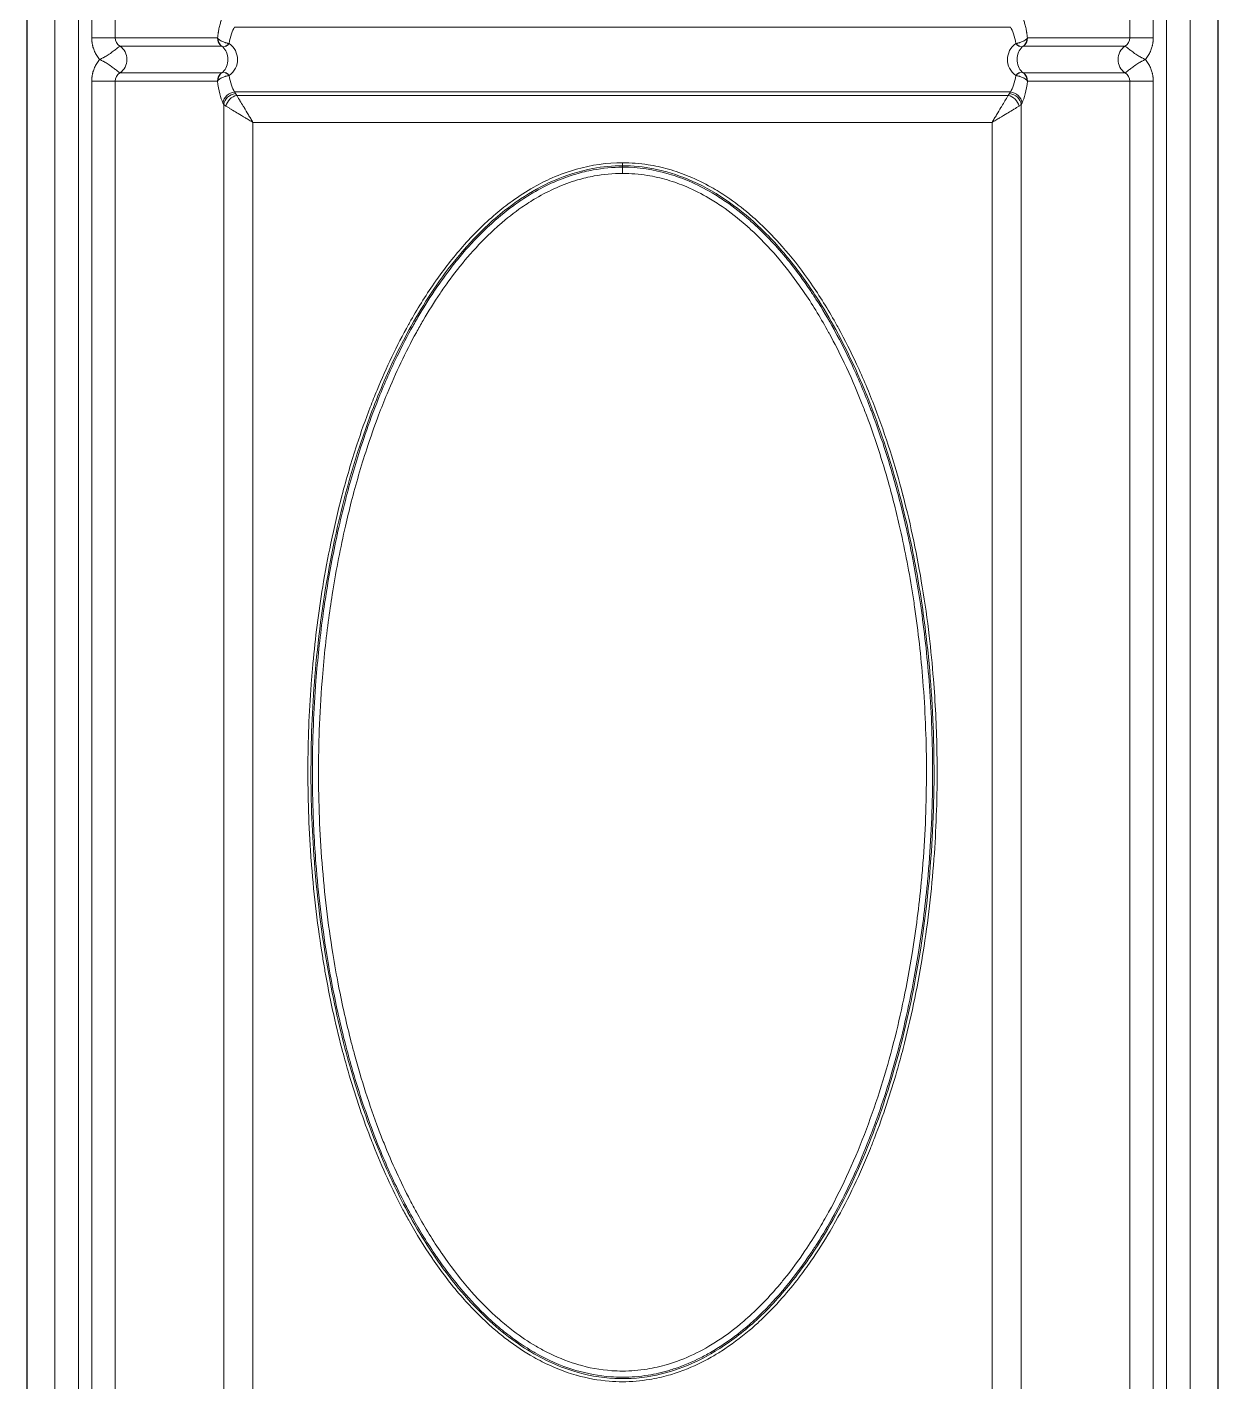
# Model space of a CAD drawing. Header units: millimetres. Extents: x 0 to 1486, y 0 to 1051.
# Drawn here: x 987.04 to 1016.74, y 304.63 to 338.41 of the extents above; entities that cross this region are included whole.
import ezdxf

# ---------------------------------------------------------------- set-up
doc = ezdxf.new("R2010")
doc.units = ezdxf.units.MM
doc.header["$LTSCALE"] = 1.25
doc.layers.add('Sichtbare Kanten(DIN)', color=7, linetype='Continuous', lineweight=25, true_color=0x262659)
doc.layers.add('Sichtbare tangentiale Kanten(DIN)', color=7, linetype='Continuous', lineweight=15, true_color=0x1a1a3e)

msp = doc.modelspace()

# ---------------------------------------------------------------- linework, layer by layer
at = {"layer": 'Sichtbare Kanten(DIN)'}
for p, q in [((987.038, 298.796), (987.038, 411.92)), ((1016.738, 411.92), (1016.738, 298.796))]:
    msp.add_line(p, q, dxfattribs=at)
for centre, major_axis, ratio, start_param, end_param in [((992.03, 338.136), (0, -0.25), 0.970296, 4.712396, 5.654914), ((1011.747, 338.136), (0, -0.25), 0.970296, 0.628271, 1.570789), ((992.077, 338.105), (-0.169, -0.184), 0.314992, 0.703155, 1.240368), ((1011.699, 338.105), (0.169, -0.184), 0.314992, 5.042817, 5.580031), ((992.03, 337.061), (0, -0.25), 0.970296, 3.769864, 4.712382), ((992.077, 337.092), (0.169, -0.184), 0.314992, 1.901224, 2.441847), ((1011.699, 337.092), (-0.169, -0.184), 0.314992, 3.841338, 4.381961), ((1011.747, 337.061), (0, -0.25), 0.970296, 1.570803, 2.513321)]:
    msp.add_ellipse(centre, major_axis=major_axis, ratio=ratio, start_param=start_param, end_param=end_param, dxfattribs=at)
at = {"layer": 'Sichtbare tangentiale Kanten(DIN)'}
for p, q in [((987.732, 299.49), (987.732, 411.227)), ((988.323, 299.49), (988.323, 411.227)), ((1015.454, 299.49), (1015.454, 411.227)), ((1016.045, 299.49), (1016.045, 411.227)), ((988.651, 338.136), (988.651, 372.581)), ((989.233, 338.136), (989.233, 372.581)), ((1014.544, 338.136), (1014.544, 372.581)), ((1015.126, 338.136), (1015.126, 372.581)), ((988.651, 338.136), (989.233, 338.136)), ((989.233, 338.136), (991.787, 338.136)), ((992.214, 338.406), (1011.562, 338.406)), ((1014.544, 338.136), (1011.989, 338.136)), ((1015.126, 338.136), (1014.544, 338.136)), ((989.354, 337.933), (991.887, 337.933)), ((1014.423, 337.933), (1011.889, 337.933)), ((991.887, 337.263), (989.354, 337.263)), ((1011.889, 337.263), (1014.423, 337.263)), ((989.233, 337.061), (988.651, 337.061)), ((988.651, 300.979), (988.651, 337.061)), ((989.233, 300.979), (989.233, 337.061)), ((991.787, 337.061), (989.233, 337.061)), ((992.214, 336.79), (1011.562, 336.79)), ((992.236, 336.747), (992.214, 336.79)), ((1011.541, 336.747), (1011.562, 336.79)), ((1011.989, 337.061), (1014.544, 337.061)), ((1014.544, 337.061), (1015.126, 337.061)), ((1014.544, 300.979), (1014.544, 337.061)), ((1015.126, 300.979), (1015.126, 337.061)), ((991.945, 336.478), (991.923, 336.52)), ((991.945, 303.691), (991.945, 336.478)), ((992.268, 336.704), (1011.508, 336.704)), ((1011.832, 336.478), (1011.853, 336.52)), ((1011.832, 303.691), (1011.832, 336.478)), ((992.672, 336.03), (1011.104, 336.03)), ((992.672, 303.691), (992.672, 336.03)), ((1011.104, 303.691), (1011.104, 336.03)), ((1001.888, 335.025), (1001.888, 334.949)), ((1001.888, 334.949), (1001.888, 334.913)), ((1001.888, 334.913), (1001.888, 334.759))]:
    msp.add_line(p, q, dxfattribs=at)
for centre, start, end in [((989.118, 337.598), 305.1797, 54.8203), ((1014.659, 337.598), 125.1797, 234.8203)]:
    msp.add_arc(centre, 0.41, start, end, dxfattribs=at)
for centre, major_axis, ratio, start_param, end_param in [((989.527, 338.136), (-0.294, 0), 0.850826, 0.000149, 0.942731), ((992.346, 337.598), (0, 0.9), 0.332438, 0.455273, 1.114572), ((1011.431, 337.598), (0, 0.9), 0.332438, 5.168614, 5.827913), ((1014.25, 338.136), (0.294, 0), 0.850826, 5.340455, 6.283036), ((992.077, 338.105), (-0.169, -0.184), 0.314992, 0.165941, 0.703155), ((1011.699, 338.105), (0.169, -0.184), 0.314992, 5.580031, 6.117244), ((989.527, 337.061), (0.294, 0), 0.850826, 2.198862, 3.141444), ((992.077, 337.092), (-0.169, 0.184), 0.314992, 5.58344, 6.117244), ((992.346, 337.598), (0, 0.9), 0.332438, 2.027023, 2.68632), ((1011.431, 337.598), (0, 0.9), 0.332438, 3.596865, 4.256163), ((1011.699, 337.092), (0.169, 0.184), 0.314992, 0.165941, 0.699745), ((1014.25, 337.061), (-0.294, 0), 0.850826, 3.141742, 4.084323), ((992.054, 337.595), (-0.001, 1.197), 0.249407, 2.033422, 2.685728), ((992.214, 336.52), (-0.267, -0.136), 0.876427, 4.292601, 5.756816), ((1011.562, 336.52), (0.267, -0.136), 0.876427, 0.526369, 1.990584), ((1011.723, 337.595), (0.001, 1.197), 0.249407, 3.597457, 4.249764), ((992.236, 336.478), (-0.267, -0.136), 0.876427, 4.292601, 5.756816), ((992.726, 336.531), (-0.803, 0), 0.281851, 0.234549, 0.438861), ((992.268, 336.434), (-0.212, -0.212), 0.822157, 4.024283, 5.400495), ((992.761, 336.799), (-0.539, 0), 0.439726, 0.219686, 0.413587), ((1011.015, 336.799), (0.539, 0), 0.439726, 5.869599, 6.063499), ((1011.508, 336.434), (0.212, -0.212), 0.822157, 0.88269, 2.258902), ((1011.541, 336.478), (0.267, -0.136), 0.876427, 0.526369, 1.990584), ((1011.051, 336.531), (0.803, 0), 0.281851, 5.844325, 6.048636)]:
    msp.add_ellipse(centre, major_axis=major_axis, ratio=ratio, start_param=start_param, end_param=end_param, dxfattribs=at)
for points, knots in [([(991.787, 338.136), (991.79, 338.16), (991.793, 338.183), (991.797, 338.206), (991.8, 338.229), (991.803, 338.251), (991.807, 338.272), (991.808, 338.28), (991.81, 338.288), (991.811, 338.296), (991.813, 338.309), (991.816, 338.322), (991.818, 338.335), (991.822, 338.356), (991.827, 338.376), (991.831, 338.395), (991.835, 338.414), (991.84, 338.433), (991.844, 338.451), (991.849, 338.47), (991.854, 338.487), (991.858, 338.504), (991.863, 338.521), (991.868, 338.538), (991.874, 338.553), (991.876, 338.561), (991.878, 338.568), (991.881, 338.575), (991.884, 338.583), (991.886, 338.591), (991.889, 338.599), (991.895, 338.613), (991.9, 338.627), (991.906, 338.639), (991.911, 338.652), (991.917, 338.664), (991.923, 338.676)], [-7.0667013, -7.0667013, -7.0667013, -7.0667013, -6.9851631, -6.9851631, -6.9851631, -6.9063529, -6.9063529, -6.9063529, -6.8774267, -6.8774267, -6.8774267, -6.8275427, -6.8275427, -6.8275427, -6.7487325, -6.7487325, -6.7487325, -6.6699223, -6.6699223, -6.6699223, -6.5911121, -6.5911121, -6.5911121, -6.5123019, -6.5123019, -6.5123019, -6.4763893, -6.4763893, -6.4763893, -6.4334917, -6.4334917, -6.4334917, -6.3546815, -6.3546815, -6.3546815, -6.2758713, -6.2758713, -6.2758713, -6.2758713]), ([(1011.989, 338.136), (1011.986, 338.16), (1011.983, 338.183), (1011.98, 338.206), (1011.977, 338.229), (1011.973, 338.251), (1011.969, 338.272), (1011.968, 338.28), (1011.967, 338.288), (1011.965, 338.296), (1011.963, 338.309), (1011.961, 338.322), (1011.958, 338.335), (1011.954, 338.356), (1011.95, 338.376), (1011.946, 338.395), (1011.941, 338.414), (1011.937, 338.433), (1011.932, 338.451), (1011.928, 338.47), (1011.923, 338.487), (1011.918, 338.504), (1011.913, 338.521), (1011.908, 338.538), (1011.903, 338.553), (1011.901, 338.561), (1011.898, 338.568), (1011.896, 338.575), (1011.893, 338.583), (1011.89, 338.591), (1011.887, 338.599), (1011.882, 338.613), (1011.876, 338.627), (1011.871, 338.639), (1011.865, 338.652), (1011.859, 338.664), (1011.853, 338.676)], [-3.2514067, -3.2514067, -3.2514067, -3.2514067, -3.1698686, -3.1698686, -3.1698686, -3.0910584, -3.0910584, -3.0910584, -3.0621321, -3.0621321, -3.0621321, -3.0122481, -3.0122481, -3.0122481, -2.9334379, -2.9334379, -2.9334379, -2.8546277, -2.8546277, -2.8546277, -2.7758175, -2.7758175, -2.7758175, -2.6970073, -2.6970073, -2.6970073, -2.6610947, -2.6610947, -2.6610947, -2.6181971, -2.6181971, -2.6181971, -2.5393869, -2.5393869, -2.5393869, -2.4605767, -2.4605767, -2.4605767, -2.4605767]), ([(988.848, 337.598), (988.821, 337.63), (988.796, 337.664), (988.775, 337.7), (988.765, 337.716), (988.755, 337.733), (988.746, 337.75), (988.737, 337.767), (988.729, 337.784), (988.721, 337.801), (988.706, 337.837), (988.693, 337.873), (988.682, 337.909), (988.68, 337.919), (988.677, 337.928), (988.675, 337.937), (988.672, 337.946), (988.67, 337.956), (988.668, 337.965), (988.664, 337.984), (988.661, 338.003), (988.659, 338.021), (988.658, 338.026), (988.657, 338.031), (988.657, 338.036), (988.655, 338.05), (988.654, 338.064), (988.653, 338.078), (988.651, 338.097), (988.651, 338.116), (988.651, 338.136)], [-3.2766607, -3.2766607, -3.2766607, -3.2766607, -3.1517855, -3.1517855, -3.1517855, -3.0941284, -3.0941284, -3.0941284, -3.0364714, -3.0364714, -3.0364714, -2.9211572, -2.9211572, -2.9211572, -2.892329, -2.892329, -2.892329, -2.8635001, -2.8635001, -2.8635001, -2.805843, -2.805843, -2.805843, -2.7914284, -2.7914284, -2.7914284, -2.748186, -2.748186, -2.748186, -2.6905289, -2.6905289, -2.6905289, -2.6905289]), ([(992.077, 337.995), (992.07, 337.996), (992.063, 337.997), (992.056, 337.999), (992.049, 338.001), (992.041, 338.002), (992.034, 338.004), (992.019, 338.008), (992.003, 338.012), (991.988, 338.017), (991.982, 338.019), (991.977, 338.021), (991.971, 338.022), (991.946, 338.031), (991.921, 338.041), (991.898, 338.052), (991.888, 338.056), (991.879, 338.061), (991.87, 338.066), (991.853, 338.075), (991.839, 338.085), (991.827, 338.094), (991.823, 338.097), (991.82, 338.099), (991.817, 338.102), (991.811, 338.107), (991.807, 338.111), (991.802, 338.116), (991.799, 338.119), (991.796, 338.123), (991.794, 338.126), (991.791, 338.129), (991.789, 338.132), (991.787, 338.136)], [0, 0, 0, 0, 0.0254049, 0.0254049, 0.0254049, 0.0508108, 0.0508108, 0.0508108, 0.1015565, 0.1015565, 0.1015565, 0.1196967, 0.1196967, 0.1196967, 0.2030972, 0.2030972, 0.2030972, 0.2393934, 0.2393934, 0.2393934, 0.3046278, 0.3046278, 0.3046278, 0.3227865, 0.3227865, 0.3227865, 0.3553827, 0.3553827, 0.3553827, 0.380761, 0.380761, 0.380761, 0.4061752, 0.4061752, 0.4061752, 0.4061752]), ([(1011.699, 337.995), (1011.706, 337.996), (1011.713, 337.997), (1011.721, 337.999), (1011.728, 338.001), (1011.735, 338.002), (1011.743, 338.004), (1011.758, 338.008), (1011.773, 338.012), (1011.789, 338.017), (1011.794, 338.019), (1011.799, 338.021), (1011.805, 338.022), (1011.83, 338.031), (1011.855, 338.041), (1011.878, 338.052), (1011.888, 338.056), (1011.898, 338.061), (1011.907, 338.066), (1011.923, 338.075), (1011.938, 338.085), (1011.95, 338.094), (1011.953, 338.097), (1011.957, 338.099), (1011.96, 338.102), (1011.965, 338.107), (1011.97, 338.111), (1011.974, 338.116), (1011.977, 338.119), (1011.98, 338.123), (1011.983, 338.126), (1011.985, 338.129), (1011.988, 338.132), (1011.989, 338.136)], [0, 0, 0, 0, 0.0254049, 0.0254049, 0.0254049, 0.0508108, 0.0508108, 0.0508108, 0.1015565, 0.1015565, 0.1015565, 0.1196967, 0.1196967, 0.1196967, 0.2030972, 0.2030972, 0.2030972, 0.2393934, 0.2393934, 0.2393934, 0.3046278, 0.3046278, 0.3046278, 0.3227865, 0.3227865, 0.3227865, 0.3553827, 0.3553827, 0.3553827, 0.380761, 0.380761, 0.380761, 0.4061752, 0.4061752, 0.4061752, 0.4061752]), ([(1014.929, 337.598), (1014.955, 337.63), (1014.98, 337.664), (1015.002, 337.7), (1015.012, 337.716), (1015.021, 337.733), (1015.03, 337.75), (1015.039, 337.767), (1015.048, 337.784), (1015.055, 337.801), (1015.071, 337.837), (1015.084, 337.873), (1015.094, 337.909), (1015.097, 337.919), (1015.099, 337.928), (1015.102, 337.937), (1015.104, 337.946), (1015.106, 337.956), (1015.108, 337.965), (1015.112, 337.984), (1015.115, 338.003), (1015.118, 338.021), (1015.119, 338.026), (1015.119, 338.031), (1015.12, 338.036), (1015.122, 338.05), (1015.123, 338.064), (1015.124, 338.078), (1015.125, 338.097), (1015.126, 338.116), (1015.126, 338.136)], [-3.2766607, -3.2766607, -3.2766607, -3.2766607, -3.1517855, -3.1517855, -3.1517855, -3.0941284, -3.0941284, -3.0941284, -3.0364714, -3.0364714, -3.0364714, -2.9211572, -2.9211572, -2.9211572, -2.892329, -2.892329, -2.892329, -2.8635001, -2.8635001, -2.8635001, -2.805843, -2.805843, -2.805843, -2.7914284, -2.7914284, -2.7914284, -2.748186, -2.748186, -2.748186, -2.6905289, -2.6905289, -2.6905289, -2.6905289]), ([(988.848, 337.598), (988.856, 337.602), (988.864, 337.606), (988.872, 337.61), (988.88, 337.614), (988.888, 337.618), (988.896, 337.622), (988.908, 337.628), (988.92, 337.634), (988.932, 337.64), (988.936, 337.642), (988.939, 337.644), (988.943, 337.646), (988.974, 337.663), (989.004, 337.681), (989.033, 337.698), (989.052, 337.71), (989.071, 337.722), (989.088, 337.734), (989.124, 337.758), (989.157, 337.781), (989.187, 337.803), (989.216, 337.825), (989.242, 337.846), (989.265, 337.864), (989.276, 337.873), (989.286, 337.882), (989.296, 337.89), (989.31, 337.901), (989.322, 337.911), (989.331, 337.918), (989.332, 337.919), (989.334, 337.92), (989.335, 337.921), (989.338, 337.923), (989.341, 337.926), (989.344, 337.927), (989.346, 337.929), (989.348, 337.93), (989.349, 337.931), (989.351, 337.932), (989.353, 337.933), (989.354, 337.933)], [0.0000018, 0.0000018, 0.0000018, 0.0000018, 0.0268301, 0.0268301, 0.0268301, 0.0536139, 0.0536139, 0.0536139, 0.0944941, 0.0944941, 0.0944941, 0.1069617, 0.1069617, 0.1069617, 0.2128887, 0.2128887, 0.2128887, 0.2834824, 0.2834824, 0.2834824, 0.4259362, 0.4259362, 0.4259362, 0.5691416, 0.5691416, 0.5691416, 0.6408893, 0.6408893, 0.6408893, 0.7493351, 0.7493351, 0.7493351, 0.7629386, 0.7629386, 0.7629386, 0.8043629, 0.8043629, 0.8043629, 0.8320689, 0.8320689, 0.8320689, 0.8598371, 0.8598371, 0.8598371, 0.8598371]), ([(991.92, 337.914), (991.917, 337.917), (991.914, 337.919), (991.911, 337.922), (991.907, 337.925), (991.903, 337.928), (991.899, 337.93), (991.897, 337.931), (991.895, 337.931), (991.893, 337.932), (991.891, 337.933), (991.889, 337.933), (991.887, 337.933)], [0, 0, 0, 0, 0.01437808, 0.01437808, 0.01437808, 0.03394428, 0.03394428, 0.03394428, 0.04321092, 0.04321092, 0.04321092, 0.05759339, 0.05759339, 0.05759339, 0.05759339]), ([(991.92, 337.282), (991.961, 337.321), (992.024, 337.419), (992.056, 337.602), (992.022, 337.782), (991.959, 337.877), (991.92, 337.914)], [0, 0, 0, 0, 0.1876708, 0.368308, 0.5520786, 0.7303076, 0.7303076, 0.7303076, 0.7303076]), ([(992.077, 337.202), (992.145, 337.251), (992.251, 337.373), (992.306, 337.601), (992.249, 337.827), (992.144, 337.947), (992.077, 337.995)], [0, 0, 0, 0, 0.2404877, 0.4809753, 0.7173439, 0.9537124, 0.9537124, 0.9537124, 0.9537124]), ([(1011.699, 337.202), (1011.631, 337.251), (1011.526, 337.373), (1011.47, 337.601), (1011.528, 337.827), (1011.632, 337.947), (1011.699, 337.995)], [0, 0, 0, 0, 0.2404877, 0.4809753, 0.7173439, 0.9537124, 0.9537124, 0.9537124, 0.9537124]), ([(1011.857, 337.282), (1011.815, 337.321), (1011.753, 337.419), (1011.721, 337.602), (1011.755, 337.782), (1011.817, 337.877), (1011.857, 337.914)], [0, 0, 0, 0, 0.1876708, 0.368308, 0.5520786, 0.7303076, 0.7303076, 0.7303076, 0.7303076]), ([(1011.857, 337.914), (1011.859, 337.917), (1011.862, 337.919), (1011.865, 337.922), (1011.869, 337.925), (1011.874, 337.928), (1011.878, 337.93), (1011.88, 337.931), (1011.882, 337.931), (1011.883, 337.932), (1011.886, 337.933), (1011.888, 337.933), (1011.889, 337.933)], [0, 0, 0, 0, 0.01437808, 0.01437808, 0.01437808, 0.03394428, 0.03394428, 0.03394428, 0.04321092, 0.04321092, 0.04321092, 0.05759339, 0.05759339, 0.05759339, 0.05759339]), ([(1014.929, 337.598), (1014.92, 337.602), (1014.912, 337.606), (1014.904, 337.61), (1014.896, 337.614), (1014.888, 337.618), (1014.88, 337.622), (1014.868, 337.628), (1014.856, 337.634), (1014.844, 337.64), (1014.841, 337.642), (1014.837, 337.644), (1014.833, 337.646), (1014.802, 337.663), (1014.772, 337.681), (1014.744, 337.698), (1014.724, 337.71), (1014.706, 337.722), (1014.688, 337.734), (1014.652, 337.758), (1014.619, 337.781), (1014.59, 337.803), (1014.56, 337.825), (1014.534, 337.846), (1014.512, 337.864), (1014.5, 337.873), (1014.49, 337.882), (1014.481, 337.89), (1014.467, 337.901), (1014.455, 337.911), (1014.445, 337.918), (1014.444, 337.919), (1014.443, 337.92), (1014.442, 337.921), (1014.438, 337.923), (1014.435, 337.926), (1014.432, 337.927), (1014.43, 337.929), (1014.429, 337.93), (1014.427, 337.931), (1014.425, 337.932), (1014.424, 337.933), (1014.423, 337.933)], [0.0000018, 0.0000018, 0.0000018, 0.0000018, 0.0268301, 0.0268301, 0.0268301, 0.0536139, 0.0536139, 0.0536139, 0.0944941, 0.0944941, 0.0944941, 0.1069617, 0.1069617, 0.1069617, 0.2128887, 0.2128887, 0.2128887, 0.2834824, 0.2834824, 0.2834824, 0.4259362, 0.4259362, 0.4259362, 0.5691416, 0.5691416, 0.5691416, 0.6408893, 0.6408893, 0.6408893, 0.7493351, 0.7493351, 0.7493351, 0.7629386, 0.7629386, 0.7629386, 0.8043629, 0.8043629, 0.8043629, 0.8320689, 0.8320689, 0.8320689, 0.8598371, 0.8598371, 0.8598371, 0.8598371]), ([(988.848, 337.598), (988.821, 337.566), (988.796, 337.532), (988.775, 337.497), (988.765, 337.48), (988.755, 337.464), (988.746, 337.447), (988.737, 337.43), (988.729, 337.412), (988.721, 337.395), (988.706, 337.36), (988.693, 337.324), (988.682, 337.287), (988.68, 337.278), (988.677, 337.268), (988.675, 337.259), (988.672, 337.25), (988.67, 337.241), (988.668, 337.231), (988.664, 337.213), (988.661, 337.194), (988.659, 337.175), (988.658, 337.17), (988.657, 337.165), (988.657, 337.161), (988.655, 337.146), (988.654, 337.132), (988.653, 337.118), (988.651, 337.099), (988.651, 337.08), (988.651, 337.061)], [-0.5861318, -0.5861318, -0.5861318, -0.5861318, -0.4612566, -0.4612566, -0.4612566, -0.4035995, -0.4035995, -0.4035995, -0.3459425, -0.3459425, -0.3459425, -0.2306283, -0.2306283, -0.2306283, -0.2018002, -0.2018002, -0.2018002, -0.1729712, -0.1729712, -0.1729712, -0.1153142, -0.1153142, -0.1153142, -0.1008995, -0.1008995, -0.1008995, -0.0576571, -0.0576571, -0.0576571, 0, 0, 0, 0]), ([(989.354, 337.263), (989.349, 337.265), (989.343, 337.27), (989.335, 337.276), (989.334, 337.276), (989.332, 337.277), (989.331, 337.278), (989.322, 337.286), (989.31, 337.295), (989.296, 337.307), (989.286, 337.314), (989.276, 337.323), (989.265, 337.332), (989.242, 337.35), (989.216, 337.371), (989.187, 337.393), (989.157, 337.415), (989.124, 337.438), (989.088, 337.462), (989.071, 337.474), (989.052, 337.486), (989.033, 337.498), (989.004, 337.516), (988.974, 337.533), (988.943, 337.55), (988.94, 337.552), (988.936, 337.554), (988.932, 337.556), (988.905, 337.571), (988.876, 337.585), (988.848, 337.598)], [0, 0, 0, 0, 0.0968985, 0.0968985, 0.0968985, 0.1104843, 0.1104843, 0.1104843, 0.2190223, 0.2190223, 0.2190223, 0.2906956, 0.2906956, 0.2906956, 0.433902, 0.433902, 0.433902, 0.5763548, 0.5763548, 0.5763548, 0.646788, 0.646788, 0.646788, 0.7528855, 0.7528855, 0.7528855, 0.765343, 0.765343, 0.765343, 0.8598353, 0.8598353, 0.8598353, 0.8598353]), ([(1014.423, 337.263), (1014.427, 337.265), (1014.434, 337.27), (1014.442, 337.276), (1014.443, 337.276), (1014.444, 337.277), (1014.445, 337.278), (1014.455, 337.286), (1014.467, 337.295), (1014.481, 337.307), (1014.49, 337.314), (1014.5, 337.323), (1014.512, 337.332), (1014.534, 337.35), (1014.56, 337.371), (1014.59, 337.393), (1014.619, 337.415), (1014.652, 337.438), (1014.688, 337.462), (1014.706, 337.474), (1014.725, 337.486), (1014.744, 337.498), (1014.772, 337.516), (1014.802, 337.533), (1014.833, 337.55), (1014.837, 337.552), (1014.841, 337.554), (1014.844, 337.556), (1014.872, 337.571), (1014.9, 337.585), (1014.929, 337.598)], [0, 0, 0, 0, 0.0968985, 0.0968985, 0.0968985, 0.1104843, 0.1104843, 0.1104843, 0.2190223, 0.2190223, 0.2190223, 0.2906956, 0.2906956, 0.2906956, 0.433902, 0.433902, 0.433902, 0.5763548, 0.5763548, 0.5763548, 0.646788, 0.646788, 0.646788, 0.7528855, 0.7528855, 0.7528855, 0.765343, 0.765343, 0.765343, 0.8598353, 0.8598353, 0.8598353, 0.8598353]), ([(1014.929, 337.598), (1014.955, 337.566), (1014.98, 337.532), (1015.002, 337.497), (1015.012, 337.48), (1015.021, 337.464), (1015.03, 337.447), (1015.039, 337.43), (1015.048, 337.412), (1015.055, 337.395), (1015.071, 337.36), (1015.084, 337.324), (1015.094, 337.287), (1015.097, 337.278), (1015.099, 337.268), (1015.102, 337.259), (1015.104, 337.25), (1015.106, 337.241), (1015.108, 337.231), (1015.112, 337.213), (1015.115, 337.194), (1015.118, 337.175), (1015.119, 337.17), (1015.119, 337.165), (1015.12, 337.161), (1015.122, 337.146), (1015.123, 337.132), (1015.124, 337.118), (1015.125, 337.099), (1015.126, 337.08), (1015.126, 337.061)], [-0.5861318, -0.5861318, -0.5861318, -0.5861318, -0.4612566, -0.4612566, -0.4612566, -0.4035995, -0.4035995, -0.4035995, -0.3459425, -0.3459425, -0.3459425, -0.2306283, -0.2306283, -0.2306283, -0.2018002, -0.2018002, -0.2018002, -0.1729712, -0.1729712, -0.1729712, -0.1153142, -0.1153142, -0.1153142, -0.1008995, -0.1008995, -0.1008995, -0.0576571, -0.0576571, -0.0576571, 0, 0, 0, 0]), ([(992.077, 337.202), (992.07, 337.2), (992.063, 337.199), (992.056, 337.197), (992.049, 337.196), (992.041, 337.194), (992.034, 337.192), (992.019, 337.188), (992.003, 337.184), (991.988, 337.179), (991.982, 337.178), (991.977, 337.176), (991.971, 337.174), (991.946, 337.165), (991.921, 337.155), (991.898, 337.145), (991.888, 337.14), (991.879, 337.135), (991.87, 337.13), (991.853, 337.121), (991.839, 337.111), (991.827, 337.102), (991.823, 337.099), (991.82, 337.097), (991.817, 337.094), (991.811, 337.09), (991.807, 337.085), (991.802, 337.081), (991.799, 337.077), (991.796, 337.074), (991.794, 337.07), (991.791, 337.067), (991.789, 337.064), (991.787, 337.061)], [0, 0, 0, 0, 0.0254049, 0.0254049, 0.0254049, 0.0508108, 0.0508108, 0.0508108, 0.1015565, 0.1015565, 0.1015565, 0.1196902, 0.1196902, 0.1196902, 0.2030972, 0.2030972, 0.2030972, 0.2393804, 0.2393804, 0.2393804, 0.3046279, 0.3046279, 0.3046279, 0.32278, 0.32278, 0.32278, 0.3553827, 0.3553827, 0.3553827, 0.380761, 0.380761, 0.380761, 0.4061752, 0.4061752, 0.4061752, 0.4061752]), ([(991.92, 337.282), (991.917, 337.28), (991.914, 337.277), (991.911, 337.275), (991.907, 337.272), (991.903, 337.269), (991.899, 337.267), (991.897, 337.266), (991.895, 337.265), (991.893, 337.264), (991.891, 337.263), (991.889, 337.263), (991.887, 337.263)], [0, 0, 0, 0, 0.01437809, 0.01437809, 0.01437809, 0.03394247, 0.03394247, 0.03394247, 0.04321096, 0.04321096, 0.04321096, 0.05759344, 0.05759344, 0.05759344, 0.05759344]), ([(1011.699, 337.202), (1011.706, 337.2), (1011.713, 337.199), (1011.721, 337.197), (1011.728, 337.196), (1011.735, 337.194), (1011.743, 337.192), (1011.758, 337.188), (1011.773, 337.184), (1011.789, 337.179), (1011.794, 337.178), (1011.799, 337.176), (1011.805, 337.174), (1011.83, 337.165), (1011.855, 337.155), (1011.878, 337.145), (1011.888, 337.14), (1011.898, 337.135), (1011.907, 337.13), (1011.923, 337.121), (1011.938, 337.111), (1011.95, 337.102), (1011.953, 337.099), (1011.957, 337.097), (1011.96, 337.094), (1011.965, 337.09), (1011.97, 337.085), (1011.974, 337.081), (1011.977, 337.077), (1011.98, 337.074), (1011.983, 337.07), (1011.985, 337.067), (1011.988, 337.064), (1011.989, 337.061)], [0, 0, 0, 0, 0.0254049, 0.0254049, 0.0254049, 0.0508108, 0.0508108, 0.0508108, 0.1015565, 0.1015565, 0.1015565, 0.1196902, 0.1196902, 0.1196902, 0.2030972, 0.2030972, 0.2030972, 0.2393804, 0.2393804, 0.2393804, 0.3046279, 0.3046279, 0.3046279, 0.32278, 0.32278, 0.32278, 0.3553827, 0.3553827, 0.3553827, 0.380761, 0.380761, 0.380761, 0.4061752, 0.4061752, 0.4061752, 0.4061752]), ([(1011.857, 337.282), (1011.859, 337.28), (1011.862, 337.277), (1011.865, 337.275), (1011.869, 337.272), (1011.874, 337.269), (1011.878, 337.267), (1011.88, 337.266), (1011.882, 337.265), (1011.883, 337.264), (1011.886, 337.263), (1011.888, 337.263), (1011.889, 337.263)], [0, 0, 0, 0, 0.01437809, 0.01437809, 0.01437809, 0.03394247, 0.03394247, 0.03394247, 0.04321096, 0.04321096, 0.04321096, 0.05759344, 0.05759344, 0.05759344, 0.05759344]), ([(992.268, 336.704), (992.274, 336.695), (992.279, 336.685), (992.285, 336.675), (992.292, 336.665), (992.298, 336.654), (992.305, 336.643), (992.316, 336.624), (992.328, 336.604), (992.341, 336.583), (992.343, 336.579), (992.346, 336.574), (992.348, 336.57), (992.374, 336.527), (992.402, 336.481), (992.431, 336.432), (992.437, 336.423), (992.443, 336.413), (992.449, 336.403), (992.484, 336.344), (992.521, 336.283), (992.558, 336.22), (992.577, 336.189), (992.596, 336.157), (992.615, 336.126), (992.625, 336.11), (992.634, 336.094), (992.644, 336.078), (992.653, 336.062), (992.663, 336.046), (992.672, 336.03)], [0, 0, 0, 0, 0.0583903, 0.0583903, 0.0583903, 0.1166231, 0.1166231, 0.1166231, 0.213731, 0.213731, 0.213731, 0.233069, 0.233069, 0.233069, 0.4274621, 0.4274621, 0.4274621, 0.4661163, 0.4661163, 0.4661163, 0.6989275, 0.6989275, 0.6989275, 0.8156207, 0.8156207, 0.8156207, 0.8739806, 0.8739806, 0.8739806, 0.9322842, 0.9322842, 0.9322842, 0.9322842]), ([(1011.508, 336.704), (1011.503, 336.695), (1011.497, 336.685), (1011.491, 336.675), (1011.485, 336.665), (1011.478, 336.654), (1011.472, 336.643), (1011.461, 336.624), (1011.449, 336.604), (1011.436, 336.583), (1011.433, 336.579), (1011.431, 336.574), (1011.428, 336.57), (1011.403, 336.527), (1011.375, 336.481), (1011.345, 336.432), (1011.34, 336.423), (1011.334, 336.413), (1011.328, 336.403), (1011.292, 336.344), (1011.256, 336.283), (1011.218, 336.22), (1011.199, 336.189), (1011.18, 336.157), (1011.161, 336.126), (1011.152, 336.11), (1011.142, 336.094), (1011.133, 336.078), (1011.123, 336.062), (1011.114, 336.046), (1011.104, 336.03)], [0, 0, 0, 0, 0.0583903, 0.0583903, 0.0583903, 0.1166231, 0.1166231, 0.1166231, 0.2137311, 0.2137311, 0.2137311, 0.233069, 0.233069, 0.233069, 0.4274621, 0.4274621, 0.4274621, 0.4661163, 0.4661163, 0.4661163, 0.6989275, 0.6989275, 0.6989275, 0.8156207, 0.8156207, 0.8156207, 0.8739806, 0.8739806, 0.8739806, 0.9322842, 0.9322842, 0.9322842, 0.9322842]), ([(991.999, 336.434), (992.008, 336.429), (992.017, 336.423), (992.028, 336.417), (992.038, 336.411), (992.049, 336.405), (992.06, 336.398), (992.079, 336.387), (992.099, 336.375), (992.12, 336.362), (992.124, 336.36), (992.128, 336.357), (992.132, 336.354), (992.175, 336.329), (992.222, 336.301), (992.27, 336.272), (992.28, 336.266), (992.29, 336.26), (992.299, 336.254), (992.358, 336.219), (992.42, 336.182), (992.482, 336.144), (992.514, 336.125), (992.545, 336.107), (992.577, 336.087), (992.593, 336.078), (992.609, 336.068), (992.625, 336.059), (992.64, 336.049), (992.656, 336.04), (992.672, 336.03)], [0, 0, 0, 0, 0.0583903, 0.0583903, 0.0583903, 0.1166231, 0.1166231, 0.1166231, 0.213731, 0.213731, 0.213731, 0.233069, 0.233069, 0.233069, 0.4274621, 0.4274621, 0.4274621, 0.4661163, 0.4661163, 0.4661163, 0.6989275, 0.6989275, 0.6989275, 0.8156207, 0.8156207, 0.8156207, 0.8739806, 0.8739806, 0.8739806, 0.9322842, 0.9322842, 0.9322842, 0.9322842]), ([(1011.778, 336.434), (1011.769, 336.429), (1011.759, 336.423), (1011.749, 336.417), (1011.739, 336.411), (1011.728, 336.405), (1011.717, 336.398), (1011.698, 336.387), (1011.678, 336.375), (1011.657, 336.362), (1011.653, 336.36), (1011.648, 336.357), (1011.644, 336.354), (1011.601, 336.329), (1011.555, 336.301), (1011.506, 336.272), (1011.497, 336.266), (1011.487, 336.26), (1011.477, 336.254), (1011.418, 336.219), (1011.357, 336.182), (1011.294, 336.144), (1011.263, 336.125), (1011.231, 336.107), (1011.2, 336.087), (1011.184, 336.078), (1011.168, 336.068), (1011.152, 336.059), (1011.136, 336.049), (1011.12, 336.04), (1011.104, 336.03)], [0, 0, 0, 0, 0.0583903, 0.0583903, 0.0583903, 0.1166231, 0.1166231, 0.1166231, 0.2137311, 0.2137311, 0.2137311, 0.233069, 0.233069, 0.233069, 0.4274621, 0.4274621, 0.4274621, 0.4661163, 0.4661163, 0.4661163, 0.6989275, 0.6989275, 0.6989275, 0.8156207, 0.8156207, 0.8156207, 0.8739806, 0.8739806, 0.8739806, 0.9322842, 0.9322842, 0.9322842, 0.9322842]), ([(1001.888, 335.025), (1002.101, 335.025), (1002.315, 335.008), (1002.525, 334.975), (1002.697, 334.948), (1002.867, 334.911), (1003.034, 334.864), (1003.21, 334.814), (1003.382, 334.754), (1003.551, 334.684), (1003.74, 334.605), (1003.923, 334.515), (1004.101, 334.415), (1004.233, 334.34), (1004.363, 334.26), (1004.489, 334.175), (1004.683, 334.043), (1004.87, 333.9), (1005.049, 333.749), (1005.141, 333.671), (1005.23, 333.591), (1005.317, 333.51), (1005.512, 333.327), (1005.698, 333.135), (1005.874, 332.934), (1006.098, 332.68), (1006.307, 332.414), (1006.503, 332.138), (1006.531, 332.098), (1006.559, 332.058), (1006.587, 332.018), (1006.807, 331.7), (1007.011, 331.371), (1007.2, 331.034), (1007.225, 330.99), (1007.25, 330.946), (1007.274, 330.902), (1007.435, 330.607), (1007.586, 330.306), (1007.728, 330.001), (1007.891, 329.648), (1008.042, 329.29), (1008.181, 328.927), (1008.456, 328.212), (1008.687, 327.48), (1008.881, 326.74), (1008.883, 326.734), (1008.884, 326.728), (1008.886, 326.722), (1009.082, 325.973), (1009.24, 325.215), (1009.365, 324.451), (1009.432, 324.046), (1009.489, 323.639), (1009.537, 323.231), (1009.579, 322.871), (1009.615, 322.509), (1009.643, 322.147), (1009.689, 321.568), (1009.718, 320.987), (1009.729, 320.406), (1009.733, 320.213), (1009.735, 320.021), (1009.735, 319.829), (1009.735, 319.108), (1009.709, 318.388), (1009.656, 317.67), (1009.652, 317.617), (1009.648, 317.563), (1009.644, 317.51), (1009.582, 316.739), (1009.49, 315.97), (1009.365, 315.206), (1009.364, 315.198), (1009.363, 315.19), (1009.361, 315.183), (1009.237, 314.427), (1009.08, 313.676), (1008.886, 312.936), (1008.837, 312.749), (1008.786, 312.563), (1008.733, 312.378), (1008.571, 311.82), (1008.388, 311.268), (1008.179, 310.726), (1008.144, 310.633), (1008.107, 310.54), (1008.07, 310.447), (1007.818, 309.822), (1007.531, 309.211), (1007.201, 308.623), (1007.156, 308.545), (1007.111, 308.467), (1007.066, 308.389), (1006.915, 308.134), (1006.756, 307.883), (1006.587, 307.639), (1006.489, 307.498), (1006.387, 307.358), (1006.283, 307.222), (1006.152, 307.051), (1006.016, 306.885), (1005.874, 306.723), (1005.689, 306.513), (1005.495, 306.311), (1005.289, 306.121), (1005.211, 306.049), (1005.131, 305.978), (1005.049, 305.909), (1004.829, 305.723), (1004.597, 305.55), (1004.354, 305.395), (1004.271, 305.342), (1004.186, 305.291), (1004.101, 305.243), (1003.882, 305.119), (1003.654, 305.011), (1003.419, 304.921), (1003.293, 304.873), (1003.164, 304.83), (1003.034, 304.793), (1002.879, 304.749), (1002.721, 304.714), (1002.563, 304.688), (1002.34, 304.651), (1002.114, 304.632), (1001.888, 304.632), (1001.777, 304.632), (1001.666, 304.637), (1001.555, 304.646), (1001.281, 304.668), (1001.008, 304.718), (1000.743, 304.793), (1000.738, 304.794), (1000.734, 304.796), (1000.729, 304.797), (1000.437, 304.88), (1000.154, 304.994), (999.883, 305.131), (999.813, 305.167), (999.744, 305.204), (999.676, 305.243), (999.444, 305.374), (999.221, 305.522), (999.009, 305.683), (998.913, 305.756), (998.819, 305.831), (998.727, 305.909), (998.492, 306.108), (998.27, 306.323), (998.06, 306.548), (998.007, 306.606), (997.954, 306.664), (997.902, 306.723), (997.647, 307.014), (997.41, 307.321), (997.19, 307.639), (997.17, 307.668), (997.15, 307.697), (997.131, 307.726), (996.933, 308.017), (996.748, 308.317), (996.576, 308.623), (996.52, 308.722), (996.466, 308.821), (996.413, 308.921), (996.138, 309.439), (995.895, 309.973), (995.679, 310.518), (995.651, 310.587), (995.624, 310.656), (995.597, 310.726), (995.389, 311.268), (995.205, 311.82), (995.044, 312.378), (994.99, 312.563), (994.939, 312.749), (994.89, 312.936), (994.723, 313.575), (994.583, 314.221), (994.468, 314.872), (994.448, 314.983), (994.429, 315.095), (994.411, 315.206), (994.286, 315.97), (994.194, 316.739), (994.133, 317.51), (994.131, 317.538), (994.128, 317.567), (994.126, 317.595), (994.07, 318.338), (994.042, 319.083), (994.042, 319.829), (994.042, 319.9), (994.042, 319.97), (994.042, 320.041), (994.047, 320.744), (994.077, 321.447), (994.133, 322.147), (994.143, 322.278), (994.154, 322.408), (994.167, 322.538), (994.226, 323.178), (994.307, 323.817), (994.411, 324.451), (994.471, 324.814), (994.538, 325.177), (994.613, 325.537), (994.696, 325.934), (994.788, 326.329), (994.89, 326.722), (995.002, 327.148), (995.126, 327.572), (995.263, 327.991), (995.366, 328.307), (995.478, 328.621), (995.597, 328.931), (995.652, 329.073), (995.708, 329.214), (995.766, 329.354), (995.997, 329.914), (996.257, 330.461), (996.552, 330.99), (996.56, 331.005), (996.568, 331.019), (996.576, 331.034), (996.766, 331.371), (996.969, 331.7), (997.19, 332.018), (997.199, 332.032), (997.209, 332.046), (997.219, 332.06), (997.431, 332.363), (997.658, 332.656), (997.902, 332.934), (998.031, 333.08), (998.164, 333.222), (998.303, 333.359), (998.439, 333.494), (998.581, 333.624), (998.727, 333.749), (998.859, 333.861), (998.996, 333.968), (999.136, 334.069), (999.31, 334.194), (999.49, 334.31), (999.675, 334.415), (999.825, 334.499), (999.98, 334.577), (1000.137, 334.646), (1000.334, 334.732), (1000.536, 334.805), (1000.743, 334.864), (1001.115, 334.969), (1001.502, 335.025), (1001.888, 335.025)], [0, 0, 0, 0, 0.639708, 0.639708, 0.639708, 1.160348, 1.160348, 1.160348, 1.708499, 1.708499, 1.708499, 2.321068, 2.321068, 2.321068, 2.777127, 2.777127, 2.777127, 3.481707, 3.481707, 3.481707, 3.840961, 3.840961, 3.840961, 4.642216, 4.642216, 4.642216, 5.656868, 5.656868, 5.656868, 5.802986, 5.802986, 5.802986, 6.963587, 6.963587, 6.963587, 7.114552, 7.114552, 7.114552, 8.124051, 8.124051, 8.124051, 9.289556, 9.289556, 9.289556, 11.587453, 11.587453, 11.587453, 11.605982, 11.605982, 11.605982, 13.927144, 13.927144, 13.927144, 15.159529, 15.159529, 15.159529, 16.248341, 16.248341, 16.248341, 17.992352, 17.992352, 17.992352, 18.569576, 18.569576, 18.569576, 20.730291, 20.730291, 20.730291, 20.890769, 20.890769, 20.890769, 23.211965, 23.211965, 23.211965, 23.235727, 23.235727, 23.235727, 25.53318, 25.53318, 25.53318, 26.112017, 26.112017, 26.112017, 27.854377, 27.854377, 27.854377, 28.153739, 28.153739, 28.153739, 30.175566, 30.175566, 30.175566, 30.445968, 30.445968, 30.445968, 31.33622, 31.33622, 31.33622, 31.85246, 31.85246, 31.85246, 32.496894, 32.496894, 32.496894, 33.336993, 33.336993, 33.336993, 33.657412, 33.657412, 33.657412, 34.522413, 34.522413, 34.522413, 34.818036, 34.818036, 34.818036, 35.57249, 35.57249, 35.57249, 35.978641, 35.978641, 35.978641, 36.46173, 36.46173, 36.46173, 37.139135, 37.139135, 37.139135, 37.472442, 37.472442, 37.472442, 38.299742, 38.299742, 38.299742, 38.313597, 38.313597, 38.313597, 39.224503, 39.224503, 39.224503, 39.460285, 39.460285, 39.460285, 40.259784, 40.259784, 40.259784, 40.620853, 40.620853, 40.620853, 41.545701, 41.545701, 41.545701, 41.781511, 41.781511, 41.781511, 42.942132, 42.942132, 42.942132, 43.047049, 43.047049, 43.047049, 44.102719, 44.102719, 44.102719, 44.442229, 44.442229, 44.442229, 46.200033, 46.200033, 46.200033, 46.423921, 46.423921, 46.423921, 48.166433, 48.166433, 48.166433, 48.745108, 48.745108, 48.745108, 50.727284, 50.727284, 50.727284, 51.066318, 51.066318, 51.066318, 53.387519, 53.387519, 53.387519, 53.473034, 53.473034, 53.473034, 55.708716, 55.708716, 55.708716, 55.921312, 55.921312, 55.921312, 58.029915, 58.029915, 58.029915, 58.421576, 58.421576, 58.421576, 60.351166, 60.351166, 60.351166, 61.455449, 61.455449, 61.455449, 62.672368, 62.672368, 62.672368, 63.995258, 63.995258, 63.995258, 64.993535, 64.993535, 64.993535, 65.448701, 65.448701, 65.448701, 67.264643, 67.264643, 67.264643, 67.314699, 67.314699, 67.314699, 68.475297, 68.475297, 68.475297, 68.525889, 68.525889, 68.525889, 69.636002, 69.636002, 69.636002, 70.220476, 70.220476, 70.220476, 70.796631, 70.796631, 70.796631, 71.316647, 71.316647, 71.316647, 71.957253, 71.957253, 71.957253, 72.473802, 72.473802, 72.473802, 73.117889, 73.117889, 73.117889, 74.278288, 74.278288, 74.278288, 74.278288]), ([(1001.888, 334.949), (1002.15, 334.949), (1002.709, 334.893), (1003.583, 334.623), (1004.462, 334.139), (1005.311, 333.448), (1006.071, 332.62), (1006.702, 331.737), (1007.435, 330.501), (1008.172, 328.857), (1008.797, 326.872), (1009.215, 324.986), (1009.529, 322.896), (1009.695, 320.452), (1009.622, 317.597), (1009.282, 314.9), (1008.724, 312.494), (1008.007, 310.383), (1007.164, 308.62), (1006.206, 307.191), (1005.301, 306.188), (1004.369, 305.454), (1003.48, 304.995), (1002.547, 304.727), (1001.565, 304.673), (1000.644, 304.873), (999.89, 305.196), (999.26, 305.575), (998.658, 306.051), (998.054, 306.646), (997.485, 307.335), (996.944, 308.129), (996.339, 309.183), (995.695, 310.599), (995.056, 312.489), (994.505, 314.845), (994.174, 317.414), (994.085, 320.067), (994.213, 322.638), (994.59, 325.29), (995.182, 327.615), (995.883, 329.501), (996.494, 330.768), (997.11, 331.787), (997.683, 332.582), (998.408, 333.394), (999.233, 334.087), (1000.183, 334.62), (1001.051, 334.893), (1001.641, 334.949), (1001.888, 334.949)], [0, 0, 0, 0, 0.801473, 1.708499, 2.777127, 3.840961, 5.018658, 6.172353, 7.114552, 9.351003, 11.587453, 13.373491, 15.159529, 17.94491, 20.730291, 23.740723, 26.112017, 28.153739, 30.445968, 31.987116, 33.336993, 34.522413, 35.57249, 36.368743, 37.472442, 38.554664, 39.224503, 39.965544, 40.78815, 41.545701, 42.532728, 43.487478, 44.442229, 46.200033, 48.166433, 50.445565, 53.473034, 55.947305, 58.421576, 61.208417, 63.995258, 65.629951, 67.264643, 68.228999, 69.222094, 70.220476, 71.519846, 72.473802, 73.523577, 74.278288, 74.278288, 74.278288, 74.278288]), ([(1001.888, 334.913), (1002.281, 334.913), (1002.674, 334.852), (1003.05, 334.742), (1003.22, 334.692), (1003.387, 334.631), (1003.55, 334.562), (1003.746, 334.478), (1003.937, 334.381), (1004.121, 334.274), (1004.236, 334.206), (1004.349, 334.134), (1004.459, 334.059), (1004.669, 333.915), (1004.87, 333.757), (1005.061, 333.59), (1005.103, 333.553), (1005.146, 333.515), (1005.187, 333.477), (1005.43, 333.254), (1005.658, 333.016), (1005.871, 332.766), (1005.932, 332.695), (1005.992, 332.623), (1006.051, 332.55), (1006.233, 332.323), (1006.404, 332.089), (1006.566, 331.849), (1006.616, 331.775), (1006.665, 331.7), (1006.714, 331.625), (1006.872, 331.378), (1007.022, 331.125), (1007.164, 330.868), (1007.171, 330.855), (1007.178, 330.842), (1007.186, 330.828), (1007.341, 330.544), (1007.486, 330.254), (1007.622, 329.961), (1007.786, 329.609), (1007.936, 329.252), (1008.075, 328.89), (1008.088, 328.856), (1008.101, 328.821), (1008.114, 328.786), (1008.238, 328.459), (1008.352, 328.129), (1008.458, 327.796), (1008.583, 327.403), (1008.697, 327.006), (1008.8, 326.607), (1008.86, 326.373), (1008.916, 326.138), (1008.969, 325.902), (1009.083, 325.395), (1009.181, 324.885), (1009.264, 324.372), (1009.285, 324.24), (1009.306, 324.108), (1009.325, 323.975), (1009.416, 323.355), (1009.485, 322.732), (1009.534, 322.107), (1009.589, 321.402), (1009.618, 320.694), (1009.622, 319.987), (1009.622, 319.934), (1009.622, 319.881), (1009.622, 319.829), (1009.622, 319.068), (1009.593, 318.308), (1009.534, 317.55), (1009.521, 317.385), (1009.506, 317.219), (1009.491, 317.053), (1009.434, 316.462), (1009.359, 315.872), (1009.264, 315.285), (1009.203, 314.905), (1009.133, 314.525), (1009.054, 314.148), (1008.978, 313.78), (1008.893, 313.414), (1008.8, 313.05), (1008.638, 312.422), (1008.45, 311.799), (1008.231, 311.188), (1008.193, 311.082), (1008.154, 310.976), (1008.114, 310.871), (1008.01, 310.595), (1007.899, 310.321), (1007.781, 310.049), (1007.596, 309.625), (1007.394, 309.207), (1007.17, 308.801), (1007.168, 308.797), (1007.166, 308.793), (1007.164, 308.789), (1007.028, 308.542), (1006.885, 308.3), (1006.733, 308.062), (1006.678, 307.977), (1006.623, 307.892), (1006.566, 307.809), (1006.402, 307.566), (1006.228, 307.329), (1006.044, 307.099), (1005.987, 307.029), (1005.929, 306.96), (1005.871, 306.891), (1005.664, 306.649), (1005.444, 306.418), (1005.21, 306.201), (1005.161, 306.156), (1005.111, 306.111), (1005.061, 306.067), (1004.866, 305.897), (1004.662, 305.738), (1004.448, 305.592), (1004.341, 305.519), (1004.232, 305.45), (1004.121, 305.384), (1004.027, 305.33), (1003.932, 305.278), (1003.836, 305.229), (1003.63, 305.125), (1003.418, 305.035), (1003.199, 304.962), (1003.15, 304.945), (1003.1, 304.93), (1003.05, 304.915), (1002.878, 304.864), (1002.703, 304.824), (1002.526, 304.796), (1002.315, 304.762), (1002.102, 304.745), (1001.888, 304.745), (1001.79, 304.745), (1001.691, 304.748), (1001.593, 304.756), (1001.299, 304.778), (1001.008, 304.832), (1000.726, 304.915), (1000.71, 304.92), (1000.693, 304.925), (1000.677, 304.93), (1000.339, 305.034), (1000.015, 305.179), (999.71, 305.353), (999.692, 305.363), (999.674, 305.374), (999.656, 305.384), (999.455, 305.502), (999.263, 305.632), (999.078, 305.772), (998.954, 305.866), (998.833, 305.965), (998.716, 306.067), (998.648, 306.126), (998.582, 306.187), (998.516, 306.248), (998.301, 306.451), (998.098, 306.666), (997.907, 306.89), (997.676, 307.16), (997.462, 307.442), (997.262, 307.733), (997.245, 307.758), (997.227, 307.783), (997.21, 307.809), (997.101, 307.97), (996.996, 308.135), (996.894, 308.302), (996.797, 308.462), (996.703, 308.625), (996.613, 308.789), (996.51, 308.975), (996.412, 309.163), (996.318, 309.353), (996.129, 309.736), (995.957, 310.126), (995.798, 310.521), (995.752, 310.637), (995.706, 310.754), (995.662, 310.871), (995.464, 311.396), (995.289, 311.929), (995.135, 312.468), (995.08, 312.661), (995.027, 312.855), (994.977, 313.05), (994.856, 313.519), (994.75, 313.992), (994.658, 314.467), (994.605, 314.739), (994.556, 315.012), (994.512, 315.285), (994.391, 316.036), (994.302, 316.792), (994.242, 317.55), (994.222, 317.806), (994.206, 318.063), (994.193, 318.319), (994.167, 318.822), (994.154, 319.325), (994.154, 319.829), (994.154, 320.222), (994.162, 320.616), (994.178, 321.01), (994.192, 321.376), (994.214, 321.742), (994.243, 322.107), (994.284, 322.637), (994.34, 323.165), (994.411, 323.691), (994.442, 323.919), (994.476, 324.146), (994.512, 324.372), (994.592, 324.863), (994.685, 325.351), (994.792, 325.836), (994.85, 326.094), (994.911, 326.351), (994.977, 326.607), (995.092, 327.055), (995.221, 327.5), (995.365, 327.94), (995.457, 328.224), (995.556, 328.506), (995.662, 328.786), (995.693, 328.869), (995.725, 328.951), (995.758, 329.034), (995.9, 329.394), (996.053, 329.751), (996.22, 330.102), (996.344, 330.361), (996.474, 330.617), (996.613, 330.868), (996.669, 330.97), (996.726, 331.071), (996.785, 331.172), (996.914, 331.392), (997.049, 331.609), (997.192, 331.822), (997.198, 331.831), (997.204, 331.84), (997.21, 331.849), (997.347, 332.052), (997.491, 332.251), (997.643, 332.445), (997.728, 332.554), (997.815, 332.661), (997.905, 332.767), (998.094, 332.987), (998.293, 333.198), (998.504, 333.398), (998.574, 333.463), (998.644, 333.528), (998.716, 333.59), (998.899, 333.751), (999.091, 333.902), (999.292, 334.041), (999.41, 334.123), (999.531, 334.201), (999.655, 334.274), (999.825, 334.373), (1000, 334.463), (1000.18, 334.542), (1000.357, 334.62), (1000.54, 334.687), (1000.726, 334.742), (1000.867, 334.783), (1001.01, 334.818), (1001.154, 334.844), (1001.396, 334.889), (1001.642, 334.913), (1001.888, 334.913)], [0, 0, 0, 0, 1.13436, 1.13436, 1.13436, 1.648132, 1.648132, 1.648132, 2.268893, 2.268893, 2.268893, 2.658644, 2.658644, 2.658644, 3.403508, 3.403508, 3.403508, 3.570243, 3.570243, 3.570243, 4.538009, 4.538009, 4.538009, 4.814995, 4.814995, 4.814995, 5.672522, 5.672522, 5.672522, 5.936787, 5.936787, 5.936787, 6.807049, 6.807049, 6.807049, 6.85221, 6.85221, 6.85221, 7.813767, 7.813767, 7.813767, 8.965202, 8.965202, 8.965202, 9.076064, 9.076064, 9.076064, 10.116636, 10.116636, 10.116636, 11.345066, 11.345066, 11.345066, 12.065149, 12.065149, 12.065149, 13.614093, 13.614093, 13.614093, 14.013663, 14.013663, 14.013663, 15.88308, 15.88308, 15.88308, 17.995019, 17.995019, 17.995019, 18.152131, 18.152131, 18.152131, 20.421151, 20.421151, 20.421151, 20.917399, 20.917399, 20.917399, 22.690238, 22.690238, 22.690238, 23.83978, 23.83978, 23.83978, 24.959232, 24.959232, 24.959232, 26.893631, 26.893631, 26.893631, 27.228211, 27.228211, 27.228211, 28.107348, 28.107348, 28.107348, 29.483886, 29.483886, 29.483886, 29.497213, 29.497213, 29.497213, 30.332062, 30.332062, 30.332062, 30.631736, 30.631736, 30.631736, 31.500075, 31.500075, 31.500075, 31.766262, 31.766262, 31.766262, 32.704434, 32.704434, 32.704434, 32.900755, 32.900755, 32.900755, 33.658217, 33.658217, 33.658217, 34.035302, 34.035302, 34.035302, 34.350766, 34.350766, 34.350766, 35.019428, 35.019428, 35.019428, 35.169775, 35.169775, 35.169775, 35.688089, 35.688089, 35.688089, 36.304253, 36.304253, 36.304253, 36.588432, 36.588432, 36.588432, 37.438768, 37.438768, 37.438768, 37.488776, 37.488776, 37.488776, 38.512582, 38.512582, 38.512582, 38.573276, 38.573276, 38.573276, 39.250927, 39.250927, 39.250927, 39.707763, 39.707763, 39.707763, 39.971507, 39.971507, 39.971507, 40.840853, 40.840853, 40.840853, 41.886498, 41.886498, 41.886498, 41.976802, 41.976802, 41.976802, 42.555048, 42.555048, 42.555048, 43.111289, 43.111289, 43.111289, 43.74126, 43.74126, 43.74126, 45.007841, 45.007841, 45.007841, 45.380295, 45.380295, 45.380295, 47.050279, 47.050279, 47.050279, 47.649332, 47.649332, 47.649332, 49.092716, 49.092716, 49.092716, 49.918292, 49.918292, 49.918292, 52.18734, 52.18734, 52.18734, 52.954306, 52.954306, 52.954306, 54.456398, 54.456398, 54.456398, 55.632024, 55.632024, 55.632024, 56.72542, 56.72542, 56.72542, 58.309742, 58.309742, 58.309742, 58.994445, 58.994445, 58.994445, 60.475949, 60.475949, 60.475949, 61.263459, 61.263459, 61.263459, 62.642156, 62.642156, 62.642156, 63.532468, 63.532468, 63.532468, 63.795658, 63.795658, 63.795658, 64.94916, 64.94916, 64.94916, 65.801482, 65.801482, 65.801482, 66.146102, 66.146102, 66.146102, 66.904062, 66.904062, 66.904062, 66.935983, 66.935983, 66.935983, 67.662022, 67.662022, 67.662022, 68.070543, 68.070543, 68.070543, 68.924954, 68.924954, 68.924954, 69.205049, 69.205049, 69.205049, 69.919449, 69.919449, 69.919449, 70.33964, 70.33964, 70.33964, 70.911285, 70.911285, 70.911285, 71.474241, 71.474241, 71.474241, 71.898749, 71.898749, 71.898749, 72.608523, 72.608523, 72.608523, 72.608523]), ([(1001.888, 334.759), (1002.095, 334.759), (1002.302, 334.742), (1002.506, 334.709), (1002.675, 334.682), (1002.843, 334.644), (1003.007, 334.595), (1003.171, 334.547), (1003.332, 334.488), (1003.49, 334.421), (1003.68, 334.34), (1003.865, 334.246), (1004.044, 334.141), (1004.156, 334.076), (1004.265, 334.006), (1004.372, 333.933), (1004.577, 333.792), (1004.773, 333.638), (1004.96, 333.475), (1005.002, 333.438), (1005.043, 333.401), (1005.084, 333.364), (1005.318, 333.149), (1005.538, 332.919), (1005.745, 332.678), (1005.748, 332.675), (1005.751, 332.671), (1005.755, 332.667), (1005.949, 332.44), (1006.132, 332.202), (1006.305, 331.958), (1006.35, 331.893), (1006.395, 331.829), (1006.439, 331.763), (1006.651, 331.45), (1006.847, 331.126), (1007.03, 330.795), (1007.037, 330.781), (1007.044, 330.768), (1007.051, 330.755), (1007.18, 330.52), (1007.301, 330.281), (1007.416, 330.039), (1007.573, 329.71), (1007.718, 329.376), (1007.853, 329.037), (1007.893, 328.936), (1007.932, 328.834), (1007.971, 328.732), (1008.094, 328.408), (1008.207, 328.08), (1008.312, 327.749), (1008.437, 327.359), (1008.549, 326.965), (1008.651, 326.569), (1008.701, 326.376), (1008.748, 326.183), (1008.792, 325.99), (1008.918, 325.446), (1009.024, 324.898), (1009.113, 324.348), (1009.134, 324.216), (1009.154, 324.085), (1009.174, 323.953), (1009.264, 323.336), (1009.333, 322.717), (1009.381, 322.096), (1009.436, 321.394), (1009.465, 320.69), (1009.469, 319.986), (1009.469, 319.933), (1009.469, 319.881), (1009.469, 319.829), (1009.469, 319.072), (1009.44, 318.316), (1009.381, 317.562), (1009.369, 317.402), (1009.355, 317.242), (1009.34, 317.082), (1009.283, 316.489), (1009.208, 315.898), (1009.113, 315.309), (1009.052, 314.931), (1008.982, 314.554), (1008.904, 314.179), (1008.828, 313.814), (1008.744, 313.45), (1008.651, 313.089), (1008.463, 312.356), (1008.238, 311.633), (1007.971, 310.925), (1007.704, 310.217), (1007.394, 309.525), (1007.03, 308.863), (1006.948, 308.715), (1006.864, 308.568), (1006.777, 308.423), (1006.669, 308.244), (1006.557, 308.068), (1006.439, 307.894), (1006.277, 307.655), (1006.106, 307.421), (1005.924, 307.196), (1005.869, 307.126), (1005.812, 307.058), (1005.754, 306.991), (1005.508, 306.703), (1005.244, 306.431), (1004.96, 306.182), (1004.934, 306.16), (1004.908, 306.138), (1004.883, 306.116), (1004.716, 305.975), (1004.542, 305.841), (1004.362, 305.718), (1004.258, 305.647), (1004.152, 305.58), (1004.043, 305.516), (1003.841, 305.398), (1003.631, 305.293), (1003.415, 305.205), (1003.281, 305.151), (1003.145, 305.103), (1003.007, 305.062), (1002.841, 305.013), (1002.672, 304.974), (1002.502, 304.947), (1002.299, 304.914), (1002.094, 304.898), (1001.888, 304.898), (1001.798, 304.898), (1001.709, 304.901), (1001.619, 304.907), (1001.332, 304.927), (1001.046, 304.98), (1000.77, 305.062), (1000.754, 305.067), (1000.738, 305.071), (1000.722, 305.076), (1000.474, 305.153), (1000.233, 305.252), (1000.002, 305.369), (999.911, 305.416), (999.821, 305.465), (999.733, 305.516), (999.538, 305.631), (999.351, 305.757), (999.171, 305.894), (999.049, 305.986), (998.931, 306.082), (998.817, 306.182), (998.567, 306.401), (998.333, 306.637), (998.114, 306.885), (998.083, 306.92), (998.052, 306.955), (998.022, 306.991), (997.796, 307.255), (997.585, 307.533), (997.388, 307.82), (997.371, 307.845), (997.354, 307.869), (997.337, 307.894), (997.125, 308.208), (996.929, 308.531), (996.747, 308.863), (996.694, 308.958), (996.643, 309.054), (996.592, 309.151), (996.351, 309.615), (996.135, 310.092), (995.94, 310.578), (995.894, 310.693), (995.849, 310.809), (995.805, 310.925), (995.574, 311.538), (995.375, 312.162), (995.203, 312.794), (995.177, 312.892), (995.151, 312.99), (995.125, 313.089), (995.005, 313.555), (994.9, 314.024), (994.808, 314.497), (994.755, 314.767), (994.707, 315.038), (994.663, 315.309), (994.543, 316.056), (994.454, 316.808), (994.395, 317.562), (994.336, 318.316), (994.307, 319.072), (994.307, 319.829), (994.307, 320.176), (994.313, 320.524), (994.326, 320.872), (994.34, 321.28), (994.363, 321.688), (994.395, 322.095), (994.436, 322.622), (994.492, 323.147), (994.563, 323.671), (994.594, 323.897), (994.627, 324.123), (994.664, 324.348), (994.751, 324.889), (994.855, 325.427), (994.977, 325.961), (995.024, 326.164), (995.073, 326.367), (995.125, 326.569), (995.24, 327.014), (995.368, 327.455), (995.51, 327.892), (995.602, 328.174), (995.701, 328.454), (995.805, 328.732), (995.873, 328.911), (995.943, 329.088), (996.016, 329.265), (996.232, 329.787), (996.475, 330.299), (996.747, 330.795), (996.802, 330.895), (996.859, 330.995), (996.917, 331.094), (997.05, 331.322), (997.19, 331.545), (997.337, 331.763), (997.401, 331.857), (997.466, 331.951), (997.532, 332.043), (997.687, 332.258), (997.85, 332.466), (998.022, 332.667), (998.207, 332.883), (998.403, 333.091), (998.61, 333.287), (998.677, 333.351), (998.746, 333.414), (998.817, 333.475), (998.996, 333.632), (999.183, 333.78), (999.379, 333.915), (999.494, 333.995), (999.612, 334.071), (999.733, 334.141), (999.897, 334.238), (1000.067, 334.325), (1000.241, 334.402), (1000.413, 334.477), (1000.59, 334.542), (1000.77, 334.595), (1000.905, 334.635), (1001.043, 334.668), (1001.182, 334.694), (1001.415, 334.737), (1001.652, 334.759), (1001.888, 334.759)], [0, 0, 0, 0, 0.620901, 0.620901, 0.620901, 1.134291, 1.134291, 1.134291, 1.648132, 1.648132, 1.648132, 2.268896, 2.268896, 2.268896, 2.658644, 2.658644, 2.658644, 3.403509, 3.403509, 3.403509, 3.570243, 3.570243, 3.570243, 4.522872, 4.522872, 4.522872, 4.538033, 4.538033, 4.538033, 5.435647, 5.435647, 5.435647, 5.672526, 5.672526, 5.672526, 6.807049, 6.807049, 6.807049, 6.85221, 6.85221, 6.85221, 7.65563, 7.65563, 7.65563, 8.748582, 8.748582, 8.748582, 9.07605, 9.07605, 9.07605, 10.116636, 10.116636, 10.116636, 11.345061, 11.345061, 11.345061, 11.940907, 11.940907, 11.940907, 13.614094, 13.614094, 13.614094, 14.013663, 14.013663, 14.013663, 15.883041, 15.883041, 15.883041, 17.995019, 17.995019, 17.995019, 18.152131, 18.152131, 18.152131, 20.421151, 20.421151, 20.421151, 20.902488, 20.902488, 20.902488, 22.690208, 22.690208, 22.690208, 23.83978, 23.83978, 23.83978, 24.959232, 24.959232, 24.959232, 27.228332, 27.228332, 27.228332, 29.497264, 29.497264, 29.497264, 30.004132, 30.004132, 30.004132, 30.631822, 30.631822, 30.631822, 31.500075, 31.500075, 31.500075, 31.766262, 31.766262, 31.766262, 32.900744, 32.900744, 32.900744, 33.002604, 33.002604, 33.002604, 33.658217, 33.658217, 33.658217, 34.035386, 34.035386, 34.035386, 34.737409, 34.737409, 34.737409, 35.169886, 35.169886, 35.169886, 35.688089, 35.688089, 35.688089, 36.304254, 36.304254, 36.304254, 36.573387, 36.573387, 36.573387, 37.438768, 37.438768, 37.438768, 37.488776, 37.488776, 37.488776, 38.267108, 38.267108, 38.267108, 38.573188, 38.573188, 38.573188, 39.250927, 39.250927, 39.250927, 39.707618, 39.707618, 39.707618, 40.702482, 40.702482, 40.702482, 40.842288, 40.842288, 40.842288, 41.886498, 41.886498, 41.886498, 41.976801, 41.976801, 41.976801, 43.111293, 43.111293, 43.111293, 43.438274, 43.438274, 43.438274, 45.007841, 45.007841, 45.007841, 45.380294, 45.380294, 45.380294, 47.344178, 47.344178, 47.344178, 47.649338, 47.649338, 47.649338, 49.092716, 49.092716, 49.092716, 49.918319, 49.918319, 49.918319, 52.187343, 52.187343, 52.187343, 54.456392, 54.456392, 54.456392, 55.49965, 55.49965, 55.49965, 56.725435, 56.725435, 56.725435, 58.309742, 58.309742, 58.309742, 58.994439, 58.994439, 58.994439, 60.637765, 60.637765, 60.637765, 61.26347, 61.26347, 61.26347, 62.642156, 62.642156, 62.642156, 63.532496, 63.532496, 63.532496, 64.10511, 64.10511, 64.10511, 65.801507, 65.801507, 65.801507, 66.146102, 66.146102, 66.146102, 66.936006, 66.936006, 66.936006, 67.277478, 67.277478, 67.277478, 68.070691, 68.070691, 68.070691, 68.924954, 68.924954, 68.924954, 69.205049, 69.205049, 69.205049, 69.919449, 69.919449, 69.919449, 70.339628, 70.339628, 70.339628, 70.911285, 70.911285, 70.911285, 71.474194, 71.474194, 71.474194, 71.898749, 71.898749, 71.898749, 72.608523, 72.608523, 72.608523, 72.608523])]:
    msp.add_open_spline(points, degree=3, knots=knots, dxfattribs=at)

doc.saveas('drawing.dxf')
